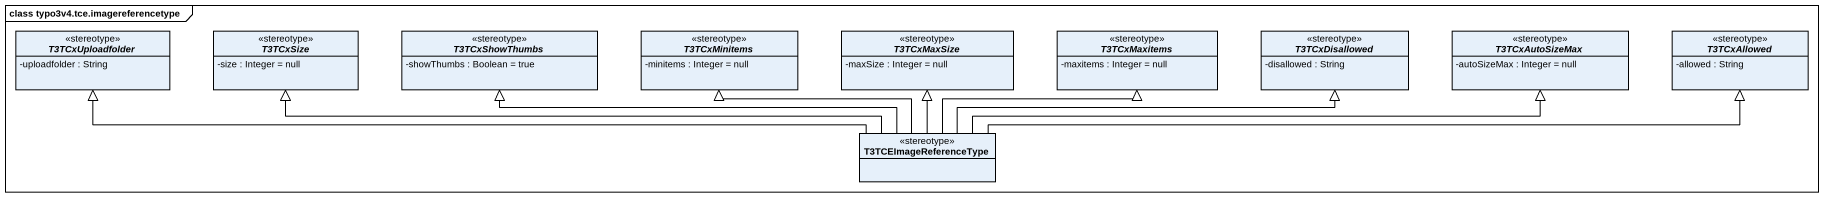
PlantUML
@startuml
mainframe class typo3v4.tce.imagereferencetype
hide circle
hide empty members
skinparam classAttributeIconSize 0
abstract class T3TCxUploadfolder <<stereotype>> {
  -uploadfolder : String
}
abstract class T3TCxSize <<stereotype>> {
  -size : Integer = null
}
abstract class T3TCxShowThumbs <<stereotype>> {
  -showThumbs : Boolean = true
}
abstract class T3TCxMinitems <<stereotype>> {
  -minitems : Integer = null
}
abstract class T3TCxMaxSize <<stereotype>> {
  -maxSize : Integer = null
}
abstract class T3TCxMaxitems <<stereotype>> {
  -maxitems : Integer = null
}
abstract class T3TCxDisallowed <<stereotype>> {
  -disallowed : String
}
abstract class T3TCxAutoSizeMax <<stereotype>> {
  -autoSizeMax : Integer = null
}
abstract class T3TCxAllowed <<stereotype>> {
  -allowed : String
}
class T3TCEImageReferenceType <<stereotype>>
T3TCEImageReferenceType -left-|> T3TCxUploadfolder
T3TCEImageReferenceType -left-|> T3TCxSize
T3TCEImageReferenceType -left-|> T3TCxShowThumbs
T3TCEImageReferenceType -left-|> T3TCxMinitems
T3TCEImageReferenceType -up-|> T3TCxMaxSize
T3TCEImageReferenceType -right-|> T3TCxMaxitems
T3TCEImageReferenceType -right-|> T3TCxDisallowed
T3TCEImageReferenceType -right-|> T3TCxAutoSizeMax
T3TCEImageReferenceType -right-|> T3TCxAllowed
@enduml
